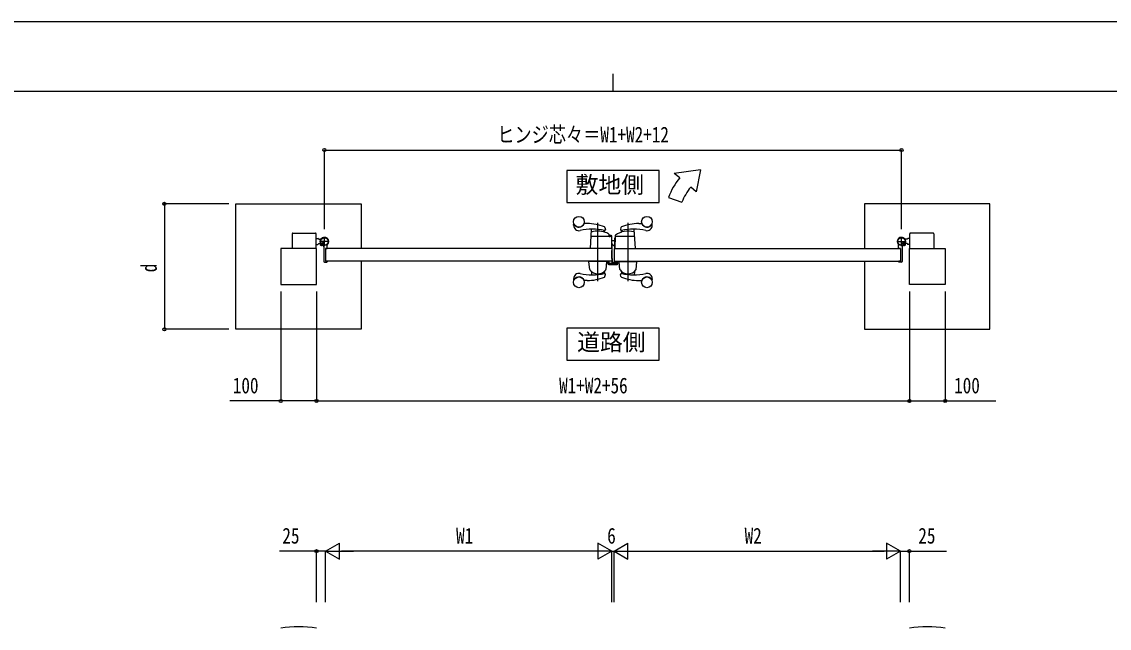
# Model space of a CAD drawing. Units: millimetres, scale not verified. Extents: x -4205 to 4205, y -2970 to 2970.
# Drawn here: x -1656 to 1381, y 1278 to 2970 of the extents above; entities that cross this region are included whole.
import ezdxf
from ezdxf.enums import TextEntityAlignment as Align

# ---------------------------------------------------------------- set-up
doc = ezdxf.new("R2010")
doc.units = ezdxf.units.MM
doc.header["$LTSCALE"] = 10
for name, color, linetype in [('0-2_USER1', 3, 'Continuous'), ('0-3_YKK_12', 2, 'Continuous'), ('0-4_YKK_13', 4, 'Continuous'), ('0-5_YKK_A1', 4, 'Continuous'), ('0-6_YKK_D', 6, 'Continuous'), ('0-7_YKK_ZWAK', 7, 'Continuous')]:
    doc.layers.add(name, color=color, linetype=linetype)
doc.styles.add('ＭＳ ゴシック', font='')
doc.styles.get('ＭＳ ゴシック').set_extended_font_data('MS Gothic')

msp = doc.modelspace()

# ---------------------------------------------------------------- linework, layer by layer
at = {"layer": '0-2_USER1'}
for points in [[(-133.78, 2554.58), (-133.78, 2465.33), (123.82, 2465.33), (123.82, 2554.58)], [(-133.78, 2115.14), (-133.78, 2025.89), (123.82, 2025.89), (123.82, 2115.14)]]:
    msp.add_lwpolyline(points, close=True, dxfattribs=at)
at = {"layer": '0-3_YKK_12'}
for p, q in [((-46.98, 2246.52), (-46.98, 2408.57)), ((37.02, 2408.57), (37.02, 2246.52))]:
    msp.add_line(p, q, dxfattribs=at)
at = {"layer": '0-4_YKK_13'}
for p, q in [((-7.93, 2332.05), (-7.98, 2332.05)), ((-7.93, 2309.85), (-7.93, 2332.05)), ((-7.43, 2309.85), (-7.93, 2309.85)), ((-18.83, 2302.05), (-18.83, 2294.64)), ((-17.33, 2302.05), (-18.83, 2302.05)), ((-16.84, 2292.64), (6.98, 2292.64)), ((-7.93, 2307.35), (-7.93, 2303.05)), ((-5.93, 2300.65), (-5.93, 2308.35)), ((-2.93, 2298.65), (-3.93, 2298.65)), ((6.87, 2298.6), (-2.43, 2298.6)), ((7.47, 2298.75), (7.37, 2298.65)), ((7.98, 2298.75), (7.47, 2298.75)), ((8.97, 2294.64), (8.97, 2297.75))]:
    msp.add_line(p, q, dxfattribs=at)
for centre, radius, start, end in [((-7.43, 2308.35), 1.5, 0, 90), ((-8.43, 2307.35), 0.5, 0, 25.84591), ((-8.93, 2303.05), 1, 341.80235, 0)]:
    msp.add_arc(centre, radius, start, end, dxfattribs=at)
for centre, major_axis, ratio, start_param, end_param in [((-16.83, 2294.65), (1.42, 1.42), 0.997265, 2.357564, 3.9256213), ((-3.93, 2300.65), (0, -2), 0.99863, 4.712389, 6.2831853), ((-2.43, 2298.62), (-0.5, 0), 0.052408, 6.2831853, 7.8539816), ((6.87, 2298.62), (-0.5, 0), 0.052408, 1.5707963, 3.1415927), ((6.97, 2294.65), (-1.42, 1.42), 0.997265, 2.357564, 3.9256213), ((7.97, 2297.75), (-0.709, -0.709), 0.997265, 2.357564, 3.9256213)]:
    msp.add_ellipse(centre, major_axis=major_axis, ratio=ratio, start_param=start_param, end_param=end_param, dxfattribs=at)
at = {"layer": '0-5_YKK_A1'}
for p, q in [((239.38, 2557.05), (166.17, 2547.04)), ((239.38, 2557.05), (227.45, 2495.62)), ((181.49, 2534.18), (166.17, 2547.04)), ((227.45, 2495.62), (212.13, 2508.47)), ((150.23, 2480.05), (187.82, 2466.37)), ((-114.98, 2402.05), (-114.98, 2404.1)), ((-76.98, 2407.05), (-85.04, 2407.05)), ((67.02, 2407.05), (75.08, 2407.05)), ((105.02, 2402.05), (105.02, 2404.1)), ((-900.98, 2378.55), (-900.98, 2337.05)), ((-898.98, 2380.55), (-835.98, 2380.55)), ((-833.98, 2337.05), (-833.98, 2378.55)), ((-810.98, 2344.05), (-810.98, 2370.05)), ((-67.95, 2337.58), (-64.59, 2390.5)), ((-10.87, 2370.55), (-63.98, 2370.55)), ((-29.04, 2383.94), (-29.35, 2386.97)), ((-27.27, 2396.27), (-26.06, 2390.05)), ((-15.98, 2372.55), (-15.98, 2376.28)), ((-9.98, 2373.55), (-13.98, 2373.55)), ((-13.98, 2371.55), (-13.98, 2373.55)), ((-9.98, 2371.55), (-13.98, 2371.55)), ((-9.98, 2370.34), (-9.98, 2371.55)), ((-7.98, 2338.85), (-7.98, 2371.55)), ((1.02, 2373.1), (0.03, 2337.56)), ((54.02, 2370.55), (2.9, 2370.55)), ((17.31, 2396.27), (16.1, 2390.05)), ((19.09, 2383.94), (19.39, 2386.97)), ((57.99, 2337.58), (54.63, 2390.5)), ((801.02, 2344.05), (801.02, 2370.05)), ((824.02, 2337.05), (824.02, 2378.55)), ((889.02, 2380.55), (826.02, 2380.55)), ((891.02, 2378.55), (891.02, 2337.05)), ((-833.98, 2365.55), (-828.98, 2365.55)), ((-833.98, 2348.55), (-828.98, 2348.55)), ((-826.48, 2363.05), (-828.98, 2365.55)), ((-826.48, 2351.05), (-828.98, 2348.55)), ((-826.48, 2363.05), (-820.79, 2363.05)), ((-826.48, 2351.05), (-820.79, 2351.05)), ((-797.98, 2357.05), (-823.98, 2357.05)), ((-822.53, 2345.5), (-812.47, 2355.55)), ((-819.3, 2350.63), (-820.06, 2349.87)), ((-819.7, 2351.16), (-816.28, 2354.57)), ((-815.82, 2354.11), (-819.3, 2350.63)), ((-817.4, 2348.73), (-818.16, 2347.97)), ((-813.92, 2352.21), (-817.4, 2348.73)), ((-813.46, 2351.74), (-816.87, 2348.33)), ((-816.28, 2354.57), (-813.46, 2351.74)), ((-812.98, 2342.11), (-812.98, 2301.55)), ((-802.98, 2337.85), (-802.98, 2346.89)), ((-8.87, 2368.6), (-7.99, 2337.56)), ((-7.98, 2359.95), (0.02, 2359.95)), ((-7.98, 2359.85), (0.02, 2359.85)), ((-7.98, 2359.33), (0.02, 2359.33)), ((-6.02, 2348.87), (-7.98, 2351.05)), ((-6.41, 2348.53), (-7.98, 2350.27)), ((-7.98, 2350.12), (-6.48, 2348.46)), ((0.02, 2339.15), (0.02, 2367.45)), ((0.9, 2367.45), (0.02, 2367.45)), ((788.02, 2357.05), (814.02, 2357.05)), ((793.02, 2337.85), (793.02, 2346.89)), ((812.57, 2345.5), (802.51, 2355.55)), ((803.02, 2342.11), (803.02, 2301.55)), ((806.32, 2354.57), (803.49, 2351.74)), ((803.49, 2351.74), (806.91, 2348.33)), ((803.96, 2352.21), (807.44, 2348.73)), ((805.86, 2354.11), (809.34, 2350.63)), ((809.73, 2351.16), (806.32, 2354.57)), ((807.44, 2348.73), (808.2, 2347.97)), ((809.34, 2350.63), (810.1, 2349.87)), ((816.52, 2363.05), (810.83, 2363.05)), ((816.52, 2351.05), (810.83, 2351.05)), ((816.52, 2363.05), (819.02, 2365.55)), ((816.52, 2351.05), (819.02, 2348.55)), ((824.02, 2365.55), (819.02, 2365.55)), ((824.02, 2348.55), (819.02, 2348.55)), ((-807.98, 2337.05), (-807.98, 2302.05)), ((-807.68, 2337.35), (-803.48, 2337.35)), ((-8.47, 2337.05), (-67.45, 2337.05)), ((-7.98, 2337.05), (-7.98, 2302.05)), ((0.53, 2337.05), (57.49, 2337.05)), ((797.72, 2337.35), (793.52, 2337.35)), ((798.02, 2337.05), (798.02, 2302.05)), ((-810.98, 2299.55), (-803.98, 2299.55)), ((-7.98, 2302.05), (-807.98, 2302.05)), ((-807.68, 2301.75), (-803.48, 2301.75)), ((-802.98, 2301.25), (-802.98, 2300.55)), ((-69.66, 2278.96), (-71.92, 2300.5)), ((-22.54, 2301.05), (-71.42, 2301.05)), ((-24.3, 2278.96), (-22.04, 2300.5)), ((11.02, 2302.05), (63.02, 2302.05)), ((11.02, 2302.05), (11.02, 2301.05)), ((11.02, 2301.05), (63.02, 2301.05)), ((14.34, 2278.96), (12.08, 2300.5)), ((12.58, 2301.05), (61.46, 2301.05)), ((59.7, 2278.96), (61.96, 2300.5)), ((63.02, 2302.05), (63.02, 2301.05)), ((793.02, 2301.25), (793.02, 2300.55)), ((797.72, 2301.75), (793.52, 2301.75)), ((801.02, 2299.55), (794.02, 2299.55)), ((-114.98, 2253.05), (-114.98, 2251)), ((-76.98, 2248.05), (-85.04, 2248.05)), ((-65.19, 2272.68), (-64.6, 2263.88)), ((-28.81, 2272.71), (-29.37, 2267.19)), ((-27.27, 2258.83), (-26.06, 2265.05)), ((17.31, 2258.83), (16.1, 2265.05)), ((18.85, 2272.71), (19.39, 2267.33)), ((55.23, 2272.68), (54.64, 2263.88)), ((67.02, 2248.05), (75.08, 2248.05)), ((105.02, 2253.05), (105.02, 2251))]:
    msp.add_line(p, q, dxfattribs=at)
at = {"layer": '0-5_YKK_A1', "color": 7}
for p, q in [((-7.68, 2309.05), (-7.98, 2309.05)), ((-16.98, 2301.75), (-16.98, 2295.55)), ((-15.48, 2302.05), (-16.68, 2302.05)), ((-15.98, 2295.85), (-15.98, 2300.75)), ((-15.98, 2294.55), (6.02, 2294.55)), ((-15.68, 2301.05), (-15.48, 2301.05)), ((-8.28, 2295.55), (-15.68, 2295.55)), ((-7.98, 2307.55), (-7.98, 2295.85)), ((-6.68, 2297.85), (-6.68, 2308.05)), ((-2.28, 2295.85), (-4.68, 2295.85)), ((-1.98, 2297.35), (-1.98, 2296.15)), ((0.22, 2298.35), (-0.98, 2298.35)), ((-0.98, 2296.15), (-0.98, 2297.05)), ((-0.68, 2297.35), (0.22, 2297.35)), ((5.72, 2295.85), (-0.68, 2295.85)), ((0.52, 2297.65), (0.52, 2298.05)), ((4.52, 2298.05), (4.52, 2297.65)), ((6.02, 2298.35), (4.82, 2298.35)), ((4.82, 2297.35), (5.72, 2297.35)), ((6.02, 2297.05), (6.02, 2296.15)), ((7.02, 2295.55), (7.02, 2297.35))]:
    msp.add_line(p, q, dxfattribs=at)
at = {"layer": '0-5_YKK_A1'}
for points in [[(-1057.98, 2462.05), (-707.98, 2462.05), (-707.98, 2337.05)], [(-707.98, 2302.05), (-707.98, 2112.05), (-1057.98, 2112.05), (-1057.98, 2462.05)], [(1048.02, 2462.05), (698.02, 2462.05), (698.02, 2337.05)], [(698.02, 2302.05), (698.02, 2112.05), (1048.02, 2112.05), (1048.02, 2462.05)], [(-820.53, 2350.33), (-821.59, 2351.39), (-822.31, 2350.13)], [(-822.26, 2348.74), (-820.21, 2349.44), (-818.97, 2349.06)], [(-816.87, 2348.33), (-817.7, 2347.5), (-820.53, 2350.33), (-819.7, 2351.16)], [(-819.29, 2345.77), (-818.58, 2347.82), (-818.97, 2349.06)], [(-817.7, 2347.5), (-816.64, 2346.44), (-817.9, 2345.71)], [(807.74, 2347.5), (806.68, 2346.44), (807.94, 2345.71)], [(806.91, 2348.33), (807.74, 2347.5), (810.57, 2350.33), (809.73, 2351.16)], [(809.33, 2345.77), (808.62, 2347.82), (809, 2349.06)], [(812.3, 2348.74), (810.25, 2349.44), (809, 2349.06)], [(810.57, 2350.33), (811.63, 2351.39), (812.35, 2350.13)], [(-7.98, 2337.05), (-807.98, 2337.05), (-807.98, 2302.05)], [(-1.98, 2337.05), (-1.98, 2302.05), (798.02, 2302.05)], [(-1.98, 2337.05), (798.02, 2337.05), (798.02, 2302.05)], [(-20.98, 2302.05), (-72.98, 2302.05), (-72.98, 2301.05)], [(-20.98, 2302.05), (-20.98, 2301.05), (-72.98, 2301.05)]]:
    msp.add_lwpolyline(points, dxfattribs=at)
for points in [[(-932.98, 2237.05), (-832.98, 2237.05), (-832.98, 2337.05), (-932.98, 2337.05)], [(923.02, 2237.05), (823.02, 2237.05), (823.02, 2337.05), (923.02, 2337.05)]]:
    msp.add_lwpolyline(points, close=True, dxfattribs=at)
for centre, radius in [((-99.98, 2412.05), 15), ((90.02, 2412.05), 15), ((-810.98, 2357.05), 11.5), ((-810.98, 2357.05), 10.35), ((801.02, 2357.05), 11.5), ((801.02, 2357.05), 10.35), ((-99.98, 2243.05), 15), ((90.02, 2243.05), 15)]:
    msp.add_circle(centre, radius, dxfattribs=at)
for centre, radius, start, end in [((319.38, 2418.48), 180, 140, 160), ((319.38, 2418.48), 140, 140, 160), ((-113.98, 2404.1), 1, 29.59184, 180), ((-99.98, 2402.05), 15, 180, 282.571), ((-99.98, 2412.05), 15.1, 209.59184, 338.11972), ((-85.04, 2406.05), 1, 90, 158.11972), ((-77.75, 2272.05), 135, 68.6058, 89.6728), ((67.79, 2272.05), 135, 90.3272, 111.3942), ((75.08, 2406.05), 1, 21.88028, 90), ((90.02, 2412.05), 15.1, 201.88028, 330.40816), ((90.02, 2402.05), 15, 257.429, 0), ((104.02, 2404.1), 1, 0, 150.40816), ((-898.98, 2378.55), 2, 90, 180), ((-835.98, 2378.55), 2, 360, 90), ((-61.89, 2231.24), 160, 77.93357, 102.571), ((-63.98, 2368.55), 2, 90, 176.36529), ((-63.14, 2381.75), 2, 106.17992, 176.36529), ((-62.59, 2390.37), 2, 154.70048, 176.36529), ((-46.97, 2326.05), 60, 71.92238, 106.17992), ((-31.34, 2386.77), 2, 5.74066, 37.23517), ((-28.05, 2384.04), 1, 185.74066, 251.92238), ((-29.24, 2395.89), 2, 10.99598, 68.6058), ((-28.03, 2389.66), 2, 257.93357, 10.99598), ((-46.97, 2326.05), 60, 60.00636, 71.92238), ((-17.98, 2376.28), 2, 0, 60.00636), ((-13.98, 2372.55), 2, 180, 270), ((-10.87, 2368.55), 2, 1.61354, 90), ((-9.98, 2371.55), 2, 0, 90), ((2.9, 2368.55), 2, 90, 178.40354), ((3.02, 2373.04), 2, 125.88313, 178.40354), ((37.02, 2326.05), 60, 73.82008, 125.8349), ((18.07, 2389.66), 2, 169.00402, 282.06643), ((19.27, 2395.89), 2, 111.3942, 169.00402), ((18.09, 2384.04), 1, 288.07762, 354.25934), ((51.93, 2231.24), 160, 77.429, 102.06643), ((21.38, 2386.77), 2, 142.71804, 174.25934), ((53.18, 2381.75), 2, 3.63471, 73.82008), ((54.02, 2368.55), 2, 3.63471, 90), ((52.63, 2390.37), 2, 3.63471, 25.29474), ((826.02, 2378.55), 2, 90, 180), ((889.02, 2378.55), 2, 0, 90), ((-821.19, 2349.48), 1.3, 150, 210.9647), ((-810.98, 2357.05), 11.5, 321.98772, 244.89722), ((-814.59, 2353.44), 9, 210.9647, 239.0353), ((-818.55, 2346.84), 1.3, 239.0353, 300), ((-817.98, 2342.11), 5, 0.00002, 64.89722), ((-797.98, 2346.89), 5, 141.98772, 180), ((0.95, 2355.15), 10, 222, 264.67719), ((0.95, 2355.15), 9.9, 222, 264.62326), ((0.95, 2355.15), 9.38, 222, 264.32211), ((1.52, 2339.15), 1.5, 180, 198.09664), ((801.02, 2357.05), 11.5, 295.10278, 218.01228), ((788.02, 2346.89), 5, 0, 38.01228), ((808.02, 2342.11), 5, 115.10278, 179.99998), ((808.59, 2346.84), 1.3, 240, 300.9647), ((804.63, 2353.44), 9, 300.9647, 329.0353), ((811.23, 2349.48), 1.3, 329.0353, 30), ((-807.68, 2337.05), 0.3, 90, 180), ((-803.48, 2337.85), 0.5, 270, 0), ((-67.45, 2337.55), 0.5, 176.66434, 270), ((-8.49, 2337.55), 0.5, 270, 1.61354), ((0.53, 2337.55), 0.5, 178.40354, 270), ((57.49, 2337.55), 0.5, 270, 3.33566), ((793.52, 2337.85), 0.5, 180, 270), ((797.72, 2337.05), 0.3, 0, 90), ((-810.98, 2301.55), 2, 180, 270), ((-807.68, 2302.05), 0.3, 180, 270), ((-803.98, 2300.55), 1, 270, 0), ((-803.48, 2301.25), 0.5, 0, 90), ((-71.42, 2300.55), 0.5, 90, 186), ((-67.67, 2279.13), 2, 186, 215.7863), ((-26.29, 2279.13), 2, 324.2137, 354), ((-22.54, 2300.55), 0.5, 354, 90), ((12.58, 2300.55), 0.5, 90, 186), ((16.33, 2279.13), 2, 186, 215.7863), ((57.71, 2279.13), 2, 324.2137, 354), ((61.46, 2300.55), 0.5, 354, 90), ((793.52, 2301.25), 0.5, 90, 180), ((794.02, 2300.55), 1, 180, 270), ((797.72, 2302.05), 0.3, 270, 0), ((801.02, 2301.55), 2, 270, 0), ((-99.98, 2253.05), 15, 77.429, 180), ((-113.98, 2251), 1, 180, 330.40816), ((-99.98, 2243.05), 15.1, 21.88028, 150.40816), ((-61.89, 2423.85), 160, 257.429, 282.06643), ((-85.04, 2249.05), 1, 201.88028, 270), ((-77.75, 2383.05), 135, 270.3272, 291.3942), ((-46.98, 2294.04), 27.5, 215.7863, 324.2137), ((-67.18, 2272.55), 2, 3.82828, 46.77977), ((-26.82, 2272.51), 2, 133.10863, 174.25934), ((-29.24, 2259.21), 2, 291.3942, 349.00402), ((-28.03, 2265.43), 2, 349.00402, 102.06643), ((37.02, 2294.04), 27.5, 215.7863, 324.2137), ((18.07, 2265.43), 2, 77.93357, 190.99598), ((19.27, 2259.21), 2, 190.99598, 248.6058), ((16.86, 2272.51), 2, 5.74066, 46.89137), ((51.93, 2423.85), 160, 257.93357, 282.571), ((67.79, 2383.05), 135, 248.6058, 269.6728), ((21.38, 2267.53), 2, 185.74066, 189.59079), ((57.22, 2272.55), 2, 133.22023, 176.17172), ((75.08, 2249.05), 1, 270, 338.11972), ((90.02, 2243.05), 15.1, 29.59184, 158.11972), ((90.02, 2253.05), 15, 0, 102.571), ((104.02, 2251), 1, 209.59184, 0), ((-882.98, 961.83), 320, 80.99877, 99.00123), ((873.02, 961.83), 320, 80.99877, 99.00123)]:
    msp.add_arc(centre, radius, start, end, dxfattribs=at)
at = {"layer": '0-5_YKK_A1', "color": 7}
for centre, radius, start, end in [((-7.68, 2308.05), 1, 0, 90), ((-16.68, 2301.75), 0.3, 90.00137, 180), ((-15.98, 2295.55), 1, 180.00137, 270.00137), ((-15.68, 2300.75), 0.3, 90.00137, 180), ((-15.68, 2295.85), 0.3, 180.00137, 270.00137), ((-15.48, 2301.55), 0.5, 0, 90), ((-15.48, 2301.55), 0.5, 270, 0), ((-8.28, 2295.85), 0.3, 270.00137, 0), ((-4.68, 2297.85), 2, 180.00137, 270.00137), ((-2.28, 2296.15), 0.3, 270.00137, 0), ((-0.98, 2297.35), 1, 90, 180), ((-0.68, 2297.05), 0.3, 90.00137, 180.00291), ((-0.68, 2296.15), 0.3, 180.00137, 270.00137), ((0.22, 2298.05), 0.3, 359.99709, 90.00137), ((0.22, 2297.65), 0.3, 270.00137, 0), ((4.82, 2298.05), 0.3, 90.00137, 180), ((4.82, 2297.65), 0.3, 180.00137, 270.00137), ((5.72, 2297.05), 0.3, 0, 90.00137), ((5.72, 2296.15), 0.3, 270.00137, 0), ((6.02, 2297.35), 1, 0, 90), ((6.02, 2295.55), 1, 270, 0)]:
    msp.add_arc(centre, radius, start, end, dxfattribs=at)
at = {"layer": '0-6_YKK_D'}
for p, q in [((-810.98, 2391.55), (-810.98, 2613.05)), ((801.02, 2391.55), (801.02, 2613.05)), ((-810.98, 2612.05), (801.02, 2612.05)), ((-1077.98, 2462.05), (-1259, 2462.05)), ((-1258, 2462.05), (-1258, 2112.05)), ((-932.98, 2217.05), (-932.98, 1911.05)), ((-832.98, 2217.05), (-832.98, 1911.05)), ((-832.98, 2217.05), (-832.98, 1911.05)), ((823.02, 2217.05), (823.02, 1911.05)), ((823.02, 2217.05), (823.02, 1911.05)), ((923.02, 2217.05), (923.02, 1911.05)), ((-1077.98, 2112.05), (-1259, 2112.05)), ((-832.98, 1912.05), (823.02, 1912.05)), ((-832.98, 1350.39), (-832.98, 1493.84)), ((-807.98, 1492.84), (-769.01, 1515.34)), ((-807.98, 1350.39), (-807.98, 1493.84)), ((-807.98, 1350.39), (-807.98, 1493.84)), ((-807.98, 1492.84), (-769.01, 1470.34)), ((-807.98, 1492.84), (-730.04, 1492.84)), ((-769.01, 1470.34), (-769.01, 1515.34)), ((-52.98, 1492.84), (-762.98, 1492.84)), ((-7.98, 1492.84), (-85.92, 1492.84)), ((-7.98, 1492.84), (-46.95, 1515.34)), ((-46.95, 1515.34), (-46.95, 1470.34)), ((-7.98, 1492.84), (-46.95, 1470.34)), ((-7.98, 1350.39), (-7.98, 1493.84)), ((-7.98, 1350.39), (-7.98, 1493.84)), ((-7.98, 1492.84), (-1.98, 1492.84)), ((-1.98, 1492.84), (36.99, 1515.34)), ((-1.98, 1350.39), (-1.98, 1493.84)), ((-1.98, 1350.39), (-1.98, 1493.84)), ((-1.98, 1492.84), (36.99, 1470.34)), ((-1.98, 1492.84), (75.96, 1492.84)), ((36.99, 1470.34), (36.99, 1515.34)), ((43.02, 1492.84), (753.02, 1492.84)), ((798.02, 1492.84), (720.08, 1492.84)), ((798.02, 1492.84), (759.05, 1515.34)), ((759.05, 1515.34), (759.05, 1470.34)), ((798.02, 1492.84), (759.05, 1470.34)), ((798.02, 1350.39), (798.02, 1493.84)), ((798.02, 1350.39), (798.02, 1493.84)), ((823.02, 1350.39), (823.02, 1493.84))]:
    msp.add_line(p, q, dxfattribs=at)
for points in [[(-832.98, 1912.05), (-932.98, 1912.05), (-1074.78, 1912.05)], [(823.02, 1912.05), (923.02, 1912.05), (1064.82, 1912.05)], [(-807.98, 1492.84), (-832.98, 1492.84), (-936.38, 1492.84)], [(798.02, 1492.84), (823.02, 1492.84), (926.42, 1492.84)]]:
    msp.add_lwpolyline(points, dxfattribs=at)
for centre in [(-810.98, 2612.05), (801.02, 2612.05), (-1258, 2462.05), (-1258, 2112.05), (-932.98, 1912.05), (-832.98, 1912.05), (-832.98, 1912.05), (823.02, 1912.05), (823.02, 1912.05), (923.02, 1912.05), (-832.98, 1492.84), (823.02, 1492.84)]:
    msp.add_circle(centre, 4.25, dxfattribs=at)
at = {"layer": '0-7_YKK_ZWAK'}
for p, q in [((-4.98, 2825), (-4.98, 2775)), ((3895.02, 2775), (-3904.98, 2775))]:
    msp.add_line(p, q, dxfattribs=at)
msp.add_lwpolyline([(-4205, -2970), (4205, -2970), (4205, 2970), (-4205, 2970)], close=True, dxfattribs=at)

# ---------------------------------------------------------------- texts
at = {"layer": '0-2_USER1', "style": 'ＭＳ ゴシック'}
for s, p in [('敷地側', (-109.4, 2478.08)), ('道路側', (-105.07, 2038.64))]:
    msp.add_text(s, height=46.74, dxfattribs=at).set_placement(p, align=Align.BOTTOM_LEFT)
at = {"layer": '0-6_YKK_D', "style": 'ＭＳ ゴシック', "width": 0.8}
for s, p in [('ヒンジ芯々＝W1+W2+12', (-328.18, 2620.05)), ('100', (-1066.78, 1920.05)), ('W1+W2+56', (-155.38, 1920.05)), ('100', (948.02, 1920.05)), ('25', (-928.38, 1500.84)), ('W1', (-443.18, 1500.84)), ('6', (-20.98, 1500.84)), ('W2', (362.82, 1500.84)), ('25', (848.02, 1500.84))]:
    msp.add_text(s, height=43.99, dxfattribs=at).set_placement(p, align=Align.BOTTOM_LEFT)
msp.add_text('d', height=43.99, rotation=90, dxfattribs=at).set_placement((-1266, 2271.05), align=Align.BOTTOM_LEFT)

doc.saveas('drawing.dxf')
